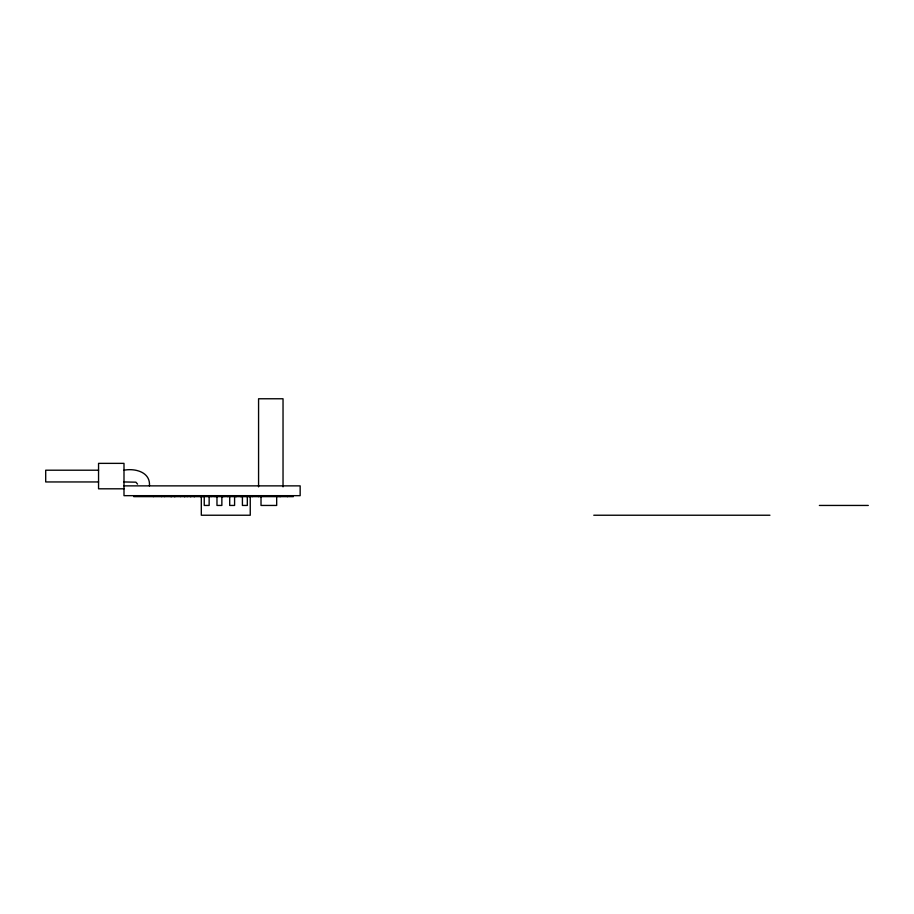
<?xml version="1.0" encoding="UTF-8"?>
<svg xmlns="http://www.w3.org/2000/svg" width="914" height="914" viewBox="0 0 914 914"><rect width="100%" height="100%" fill="white"/><g stroke="black" fill="none" stroke-linecap="round" stroke-linejoin="round"><path stroke-width="1.37" d="M123.996 470.207C134.884 468.094 150.616 471.921 149.439 485.871M98.552 470.207L45.7 470.207L45.7 481.952L98.552 481.952M123.996 481.952L135.912 482.181L137.557 484.112M123.996 485.871L300.158 485.871L300.158 495.662L123.996 495.662L123.996 463.364L98.552 463.364L98.552 488.807L123.996 488.807M819.367 505.442L868.3 505.442M593.769 515.233L769.942 515.233M293.314 495.662L293.314 496.633L133.787 496.633L133.787 495.662M287.442 495.662L287.442 496.633M283.032 486.854L283.032 398.767L258.571 398.767L258.571 486.854M280.587 495.662L280.587 496.633M279.124 495.662L279.124 496.633M276.679 495.662L276.679 505.442L261.016 505.442L261.016 495.662M258.571 495.662L258.571 496.633M252.253 495.662L252.253 496.633M250.253 495.662L250.253 515.233L201.309 515.233L201.309 495.662M249.271 495.662L249.271 496.633M247.797 495.662L247.797 496.633M247.317 495.662L247.317 505.442L242.416 505.442L242.416 495.662M241.924 495.662L241.924 496.633M240.462 495.662L240.462 496.633M236.543 495.662L236.543 496.633M235.081 495.662L235.081 496.633M234.59 495.662L234.59 505.442L229.7 505.442L229.7 495.662M229.208 495.662L229.208 496.633M227.735 495.662L227.735 496.633M223.827 495.662L223.827 496.633M222.353 495.662L222.353 496.633M221.862 495.662L221.862 505.442L216.972 505.442L216.972 495.662M216.481 495.662L216.481 496.633M215.018 495.662L215.018 496.633M211.1 495.662L211.1 496.633M209.146 495.662L209.146 505.442L204.245 505.442L204.245 495.662M202.291 495.662L202.291 496.633M200.726 495.662L200.726 496.633M194.419 495.662L194.419 496.633M194.076 495.662L194.076 496.633M190.935 495.662L190.935 496.633M190.592 495.662L190.592 496.633M187.233 495.662L187.233 496.633M184.788 495.662L184.788 496.633M184.628 495.662L184.628 496.633M180.812 495.662L180.652 496.633M174.997 495.662L174.997 496.633M174.437 495.662L174.437 496.633M171.421 495.662L171.421 496.633M170.861 495.662L170.861 496.633M164.657 495.662L164.657 496.633M161.629 495.662L161.629 496.633M153.358 495.662L153.358 496.633"/></g></svg>
